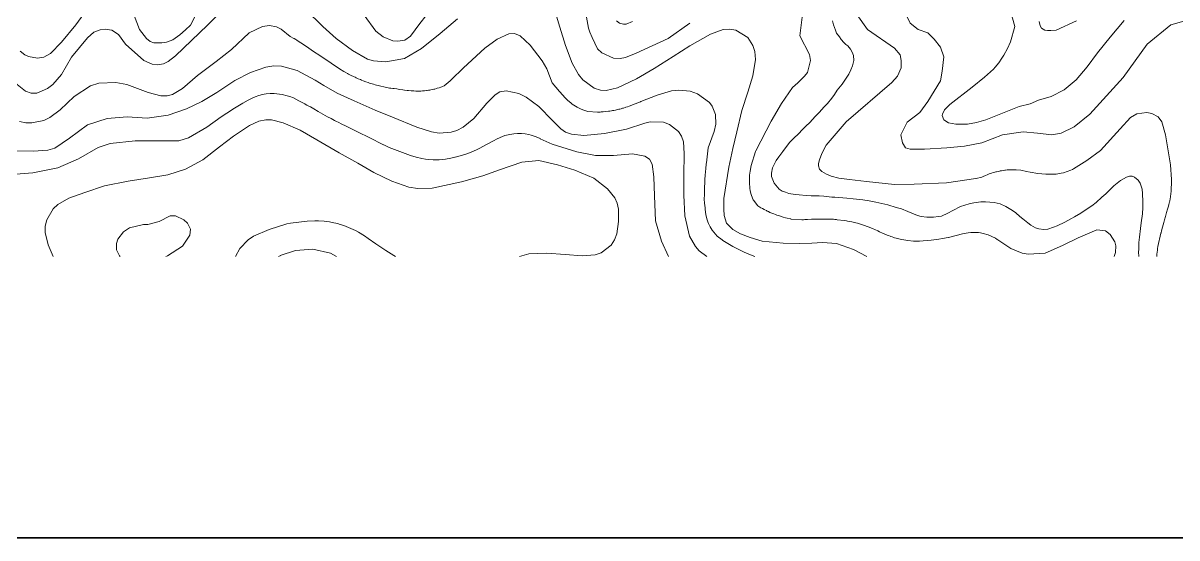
# Model space of a CAD drawing. Header units: metres. Extents: x 548946 to 557077, y 1838800 to 1845419.
# Drawn here: x 554197 to 554968, y 1838800 to 1839144 of the extents above; entities that cross this region are included whole.
import ezdxf

# ---------------------------------------------------------------- set-up
doc = ezdxf.new("R2010")
doc.units = ezdxf.units.M
doc.header["$LTSCALE"] = 28
for name, color, linetype, lineweight in [('1', 7, 'Continuous', 13), ('2', 7, 'Continuous', 13), ('55', 7, 'Continuous', 35)]:
    doc.layers.add(name, color=color, linetype=linetype, lineweight=lineweight)

msp = doc.modelspace()

# ---------------------------------------------------------------- linework, layer by layer
at = {"layer": '1'}
for points in [[(554240.78, 1839155.17), (554231.98, 1839142.92), (554222.34, 1839131.21), (554215.05, 1839123.65), (554210.59, 1839121.33), (554206.23, 1839120.71), (554200.33, 1839121.74), (554197.71, 1839122.96), (554194.78, 1839125.29)], [(554313.21, 1839151.8), (554308.42, 1839142.59), (554305.08, 1839139.46), (554301.29, 1839136.11), (554296.61, 1839132.98), (554292.37, 1839131.42), (554289.25, 1839130.97), (554286.13, 1839130.97), (554283.9, 1839130.97), (554281.45, 1839131.86), (554279, 1839133.88), (554274.39, 1839139.85), (554269.15, 1839153.89)], [(554465.89, 1839149.11), (554461.7, 1839143.76), (554455.62, 1839135.41), (554451.81, 1839132.7), (554447.15, 1839131.9), (554443.79, 1839132.31), (554437.33, 1839134.81), (554432.26, 1839138.76), (554424.62, 1839149.36)], [(554574.57, 1839140.58), (554572.22, 1839152.95)], [(554763.05, 1839007.34), (554761.42, 1839007.99), (554760.6, 1839008.31), (554758.95, 1839008.91), (554758.13, 1839009.19), (554756.88, 1839009.6), (554755.62, 1839009.98), (554754.78, 1839010.22), (554754.21, 1839010.38), (554753.08, 1839010.67), (554752.23, 1839010.87), (554750.52, 1839011.26), (554748.79, 1839011.6), (554747.63, 1839011.8), (554746.86, 1839011.93), (554745.3, 1839012.16), (554740.55, 1839012.78), (554740.3, 1839012.81), (554739.04, 1839012.94), (554738.19, 1839013.02), (554737.62, 1839013.06), (554736.49, 1839013.12), (554735.64, 1839013.16), (554733.94, 1839013.21), (554732.24, 1839013.22), (554731.1, 1839013.22), (554728.83, 1839013.19), (554726.48, 1839013.14), (554725.3, 1839013.11), (554723.54, 1839013.05), (554720.9, 1839012.93), (554719.13, 1839012.82), (554718.25, 1839012.76), (554716.93, 1839012.66), (554709.74, 1839013.19), (554709.58, 1839013.23), (554707.33, 1839013.8), (554706.2, 1839014.1), (554704.52, 1839014.56), (554702.85, 1839015.05), (554702.01, 1839015.31), (554700.36, 1839015.85), (554699.54, 1839016.14), (554698.32, 1839016.59), (554697.09, 1839017.08), (554696.28, 1839017.43), (554695.74, 1839017.67), (554694.66, 1839018.16), (554693.87, 1839018.54), (554693.34, 1839018.8), (554692.28, 1839019.34), (554691.76, 1839019.62), (554690.72, 1839020.19), (554689.69, 1839020.78), (554689, 1839021.18), (554687.64, 1839022.01), (554684.73, 1839025.76), (554684.58, 1839026.01), (554683.98, 1839027.15), (554683.09, 1839029.56), (554682.53, 1839032.11), (554682.31, 1839033.85), (554682.1, 1839037.35), (554682.09, 1839040.81), (554682.16, 1839042.52), (554682.4, 1839045.08), (554683.08, 1839048.95), (554686.1, 1839058.25), (554686.27, 1839058.64), (554696.48, 1839078.47), (554703.42, 1839090.29), (554710.77, 1839101.04), (554714.29, 1839104.27), (554718.92, 1839108.62), (554720.78, 1839111.16), (554722.89, 1839119.03), (554722.22, 1839123.08), (554715.64, 1839135.46), (554717.36, 1839148.05)], [(554753.77, 1839149.73), (554760.84, 1839139.87), (554779.04, 1839127.21), (554782.74, 1839122.89), (554783.35, 1839119.18), (554783.35, 1839114.24), (554780.89, 1839108.68), (554777.19, 1839104.36), (554746.73, 1839078.18)], [(554993.45, 1839151.39), (554963.71, 1839142.87), (554947.78, 1839130.09), (554931.85, 1839107.72), (554909.55, 1839083.22), (554898.92, 1839074.7), (554890.43, 1839070.44), (554884.05, 1839069.38), (554874.49, 1839070.44), (554864.94, 1839071.51), (554851.13, 1839069.38), (554837.32, 1839064.05), (554825.64, 1839061.92), (554813.95, 1839060.86), (554799.08, 1839059.79), (554789.52, 1839059.79), (554786.34, 1839060.86), (554784.21, 1839064.05), (554783.15, 1839069.38), (554787.4, 1839077.9), (554795.9, 1839084.29), (554801.21, 1839091.74), (554809.7, 1839105.59), (554810.77, 1839111.98), (554811.83, 1839121.57), (554809.7, 1839127.96), (554805.46, 1839133.28), (554801.21, 1839137.55), (554794.83, 1839139.68), (554789.52, 1839143.94), (554787.4, 1839148.2)], [(554194.15, 1839078.45), (554198.48, 1839077.54), (554202.57, 1839077.39), (554210.58, 1839079.08), (554214.5, 1839080.98), (554221.51, 1839086.18), (554230.83, 1839094.94), (554241.75, 1839102.23), (554247.2, 1839103.95), (554258.62, 1839104.48), (554265.92, 1839102.96), (554280.26, 1839097.75), (554288.73, 1839095.39), (554292.93, 1839095.39), (554296.52, 1839096.38), (554303.17, 1839100.35), (554313.21, 1839109.05), (554325.73, 1839118.44), (554335.98, 1839126.45), (554347.79, 1839137.52), (554356.61, 1839141.79), (554361.2, 1839142.42), (554366.02, 1839141.56), (554369.11, 1839140.09), (554375.14, 1839135.18), (554377.51, 1839133.82), (554377.73, 1839133.69), (554378.85, 1839133.02), (554379.59, 1839132.56), (554381.06, 1839131.62), (554383.25, 1839130.19), (554387.59, 1839127.26), (554390.75, 1839125.15), (554394.97, 1839122.35), (554397.08, 1839120.94), (554400.3, 1839118.78), (554402.44, 1839117.33), (554406.71, 1839114.41), (554409.16, 1839112.87), (554409.9, 1839112.41), (554411.05, 1839111.72), (554411.83, 1839111.28), (554413.39, 1839110.41), (554414.18, 1839109.99), (554415.78, 1839109.17), (554417.39, 1839108.39), (554418.47, 1839107.89), (554419.2, 1839107.56), (554420.65, 1839106.92), (554422.12, 1839106.3), (554422.85, 1839106), (554423.96, 1839105.56), (554425.62, 1839104.92), (554427.3, 1839104.31), (554428.14, 1839104.02), (554429.84, 1839103.45), (554430.69, 1839103.18), (554431.98, 1839102.79), (554441.58, 1839100.59), (554442.32, 1839100.52), (554443.65, 1839100.38)], [(554642.24, 1839144.11), (554627.76, 1839133.88), (554606.42, 1839124.02), (554599.26, 1839121.08), (554595.52, 1839120.38), (554591.2, 1839120.68), (554583.32, 1839124.23), (554580.53, 1839126.96), (554576.81, 1839134.44), (554575.35, 1839138.04), (554574.57, 1839140.58)], [(554603.83, 1839145.14), (554599.53, 1839143.35), (554597.77, 1839143.25), (554595.26, 1839143.91), (554593.21, 1839145.56)], [(554734.12, 1839090.43), (554737, 1839094.02), (554738.79, 1839096.46), (554740.72, 1839099.3), (554743.93, 1839103.3), (554745.78, 1839106.03), (554748.44, 1839109.97), (554749.81, 1839112.74), (554750.82, 1839115.47), (554751.73, 1839119.13), (554751.55, 1839122.48), (554750.75, 1839124.64), (554749.6, 1839126.57), (554747.76, 1839128.89), (554746.34, 1839129.86), (554745.17, 1839131.13), (554743.36, 1839133.09), (554742.13, 1839134.92), (554740.27, 1839137.42), (554739.49, 1839139.4), (554738.26, 1839142.91), (554737.58, 1839145.64)], [(554900.49, 1839145.67), (554887, 1839139.37), (554883.31, 1839139.06), (554881.16, 1839139.06), (554879.31, 1839139.37), (554877.16, 1839140.6), (554876.24, 1839142.14), (554875.63, 1839145.23)], [(554443.65, 1839100.38), (554444.54, 1839100.28), (554446.3, 1839100.05), (554448.07, 1839099.81), (554450.43, 1839099.48), (554451.61, 1839099.33), (554453.39, 1839099.12), (554454.28, 1839099.02), (554455.86, 1839098.88), (554456.66, 1839098.82), (554457.85, 1839098.75), (554459.04, 1839098.7), (554459.64, 1839098.68), (554460.83, 1839098.67), (554461.42, 1839098.67), (554462.32, 1839098.69), (554463.5, 1839098.74), (554464.09, 1839098.78), (554464.98, 1839098.85), (554466.3, 1839098.99), (554466.74, 1839099.05), (554467.63, 1839099.18), (554468.51, 1839099.33), (554469.1, 1839099.44), (554470.26, 1839099.68), (554471.14, 1839099.89), (554471.72, 1839100.04), (554472.87, 1839100.36), (554473.45, 1839100.53), (554474.6, 1839100.9), (554475.74, 1839101.31), (554476.5, 1839101.59), (554477.01, 1839101.79), (554478.02, 1839102.2), (554481.98, 1839105.53), (554482.59, 1839106.15), (554491.01, 1839114.28), (554505.23, 1839127.33), (554513.49, 1839133.23), (554521.28, 1839136.87), (554525.11, 1839137.1), (554528.85, 1839135.59), (554535.44, 1839129.36), (554543.43, 1839118.95), (554546.56, 1839113.45), (554550.13, 1839104.14), (554555.19, 1839098.29), (554555.31, 1839098.15), (554558.78, 1839094.25), (554560.63, 1839092.41), (554562.57, 1839090.71), (554563.59, 1839089.92), (554564.64, 1839089.19), (554566.82, 1839087.88), (554569.13, 1839086.76), (554570.73, 1839086.11), (554574.08, 1839085), (554580.42, 1839084.58), (554580.61, 1839084.59), (554582.2, 1839084.68), (554582.99, 1839084.74), (554584.19, 1839084.84), (554585.98, 1839085.01), (554587.76, 1839085.22), (554588.65, 1839085.33), (554589.83, 1839085.51), (554590.42, 1839085.61), (554591.3, 1839085.76), (554592.62, 1839086.01), (554593.89, 1839086.28), (554594.74, 1839086.48), (554595.3, 1839086.62), (554596.41, 1839086.91), (554597.25, 1839087.14), (554597.8, 1839087.31), (554598.91, 1839087.64), (554599.46, 1839087.82), (554600.56, 1839088.19), (554601.66, 1839088.58), (554602.39, 1839088.85), (554603.84, 1839089.41), (554609.22, 1839091.52), (554609.39, 1839091.59), (554620.27, 1839095.99), (554629.93, 1839098.73), (554634.88, 1839099.3), (554642.31, 1839098.63), (554647.22, 1839096.91), (554655.32, 1839091.04), (554657.15, 1839088.57), (554659.28, 1839083.02), (554659.46, 1839076.59), (554658.55, 1839071.77), (554654.41, 1839060.77), (554653.28, 1839050.7), (554653.21, 1839050.05), (554652.86, 1839046.62), (554652.71, 1839044.9), (554652.49, 1839042.32), (554652.3, 1839039.74), (554652.22, 1839038.45)], [(554532.86, 1839094.59), (554528.02, 1839096.93), (554519.36, 1839098.76), (554515.26, 1839098.05), (554512.06, 1839096.25), (554506.63, 1839090.64), (554497.85, 1839080.32), (554490.61, 1839074.51), (554486.46, 1839072.42), (554482.64, 1839071.21), (554474.68, 1839070.56), (554469.59, 1839071.34), (554459.73, 1839074.62), (554443.57, 1839081.17), (554431.91, 1839085.97), (554417.95, 1839092.1), (554406.53, 1839097.21), (554397.64, 1839102.31), (554391.81, 1839105.98), (554379.88, 1839112.33), (554369.43, 1839115.32), (554364.09, 1839115.55), (554358.84, 1839114.73), (554348.67, 1839111.05), (554338.21, 1839105.78), (554326.11, 1839097.62), (554316.18, 1839091.75), (554305.88, 1839086.69), (554293.7, 1839082.63), (554279.6, 1839080.61), (554266.23, 1839081.38), (554252.77, 1839080.37), (554239.76, 1839076.13), (554227.66, 1839067.12), (554217.89, 1839060.62), (554213.24, 1839059.27), (554203.35, 1839058.46), (554191.33, 1839058.82)], [(554189.12, 1839043.02), (554203.11, 1839044.04), (554219.86, 1839047.48), (554233.73, 1839053.48), (554246.85, 1839060.99), (554254.76, 1839063.59), (554271.6, 1839065.49), (554288.88, 1839065.4), (554300.71, 1839065.44), (554307.23, 1839067.42), (554319.33, 1839074.56), (554328.94, 1839081.45), (554336.59, 1839086.44), (554336.79, 1839086.56), (554343.58, 1839090.68), (554347.06, 1839092.61), (554350.12, 1839094.09), (554351.68, 1839094.75), (554354.07, 1839095.6), (554356.52, 1839096.28), (554357.76, 1839096.54), (554359.08, 1839096.76), (554361.76, 1839097.01), (554364.46, 1839097.02), (554366.25, 1839096.91), (554369.79, 1839096.41), (554373.18, 1839095.57), (554374.85, 1839095.02), (554377.3, 1839094.04), (554380.91, 1839092.18), (554384.93, 1839090.06), (554385.16, 1839089.94), (554386.32, 1839089.32), (554387.09, 1839088.91), (554388.61, 1839088.06), (554390.89, 1839086.77), (554393.91, 1839085.02), (554395.42, 1839084.15), (554398.53, 1839082.39), (554400.09, 1839081.53), (554402.44, 1839080.26), (554404.8, 1839079.01), (554405.99, 1839078.4), (554407.19, 1839077.79), (554409.61, 1839076.58), (554412.03, 1839075.4), (554415.26, 1839073.82), (554416.88, 1839073.04), (554420.55, 1839071.23), (554427.89, 1839067.59), (554437.51, 1839062.76), (554437.73, 1839062.65), (554441.24, 1839061.06), (554448.44, 1839058.28), (554455.62, 1839055.58), (554459.28, 1839054.45), (554463.04, 1839053.59), (554465.58, 1839053.19), (554467.28, 1839053), (554470.69, 1839052.79), (554474.61, 1839052.85), (554477.22, 1839053.06), (554478.97, 1839053.28), (554482.46, 1839053.9), (554485.08, 1839054.41), (554485.27, 1839054.46), (554490.17, 1839055.85), (554492.59, 1839056.63), (554496.17, 1839057.95), (554499.66, 1839059.46), (554501.94, 1839060.56), (554506.42, 1839062.94), (554511, 1839065.51), (554513.33, 1839066.73), (554516.93, 1839068.32)], [(554653.49, 1838988.23), (554648.47, 1838991.88), (554645.92, 1838994.88), (554642.05, 1839001.75), (554638.86, 1839015.43), (554638.14, 1839029.05), (554638.09, 1839042.24), (554638.35, 1839056.87), (554637.88, 1839064.8), (554636.7, 1839068.47), (554634.61, 1839071.65), (554628.53, 1839076.37), (554624.56, 1839077.85), (554615.61, 1839078.13), (554612.06, 1839077.27), (554599.87, 1839073.21), (554585.22, 1839070.29), (554571.42, 1839069.05), (554563.03, 1839069.85), (554559.2, 1839071.26), (554556.03, 1839073.36), (554550.49, 1839078.91), (554541.22, 1839088.37), (554532.86, 1839094.59)], [(554942.16, 1838992.82), (554942.29, 1838997.61), (554942.74, 1839001.12), (554943.42, 1839006.81), (554943.84, 1839010.69), (554944.58, 1839016.67), (554944.86, 1839021), (554945, 1839024.76), (554944.68, 1839030.25), (554944.35, 1839033.2), (554943.08, 1839037.09), (554941.83, 1839039.1), (554939.37, 1839041.08), (554937.71, 1839041.74), (554936.02, 1839041.74), (554934.03, 1839041.14), (554929.98, 1839038.83), (554925.58, 1839035.44), (554923.3, 1839033.23), (554920.09, 1839030.06), (554917.44, 1839027.81), (554913.61, 1839024.3), (554910.86, 1839022.12), (554906.42, 1839019.11), (554903.54, 1839017.2), (554899.22, 1839014.76), (554896.68, 1839013.26), (554892.79, 1839011.15), (554887.63, 1839008.71), (554885.13, 1839007.69), (554881.43, 1839006.44), (554878.74, 1839006.23), (554875.51, 1839006.63), (554873.27, 1839007.41), (554869.99, 1839009.2), (554867.95, 1839010.66), (554864.75, 1839013.4), (554862.8, 1839014.96), (554859.93, 1839017.26), (554857.79, 1839018.81), (554855.47, 1839020.33), (554853.28, 1839021.58), (554849.62, 1839023.33), (554845.6, 1839024.2), (554842.58, 1839024.43), (554839.66, 1839024.58), (554836.66, 1839024.62), (554831.96, 1839024.01), (554828.94, 1839023.39), (554823.06, 1839021.53), (554818.02, 1839018.82), (554814.57, 1839017.04), (554810.38, 1839015.18), (554808.26, 1839014.85), (554805.12, 1839014.5), (554802.78, 1839014.53), (554800.54, 1839014.47), (554796.66, 1839014.88), (554794.25, 1839015.46), (554790.62, 1839017.02), (554787.97, 1839018.13), (554783.66, 1839019.91), (554779.98, 1839021), (554774.56, 1839022.65), (554770.43, 1839023.6), (554766.41, 1839024.46), (554762.09, 1839025.39), (554757.82, 1839025.95), (554751.29, 1839026.63), (554747.02, 1839027.19), (554738.98, 1839027.9), (554737.12, 1839027.88), (554731.82, 1839028.42), (554728.51, 1839028.71), (554723.17, 1839028.78), (554719.88, 1839028.88), (554715.34, 1839029.32), (554712.51, 1839029.57), (554708.4, 1839030.33), (554706.16, 1839031.11), (554703.92, 1839031.9), (554701.81, 1839033.26), (554698.57, 1839037.2), (554696.86, 1839041.6), (554696.7, 1839043.92), (554697.45, 1839047.37), (554698.52, 1839049.55), (554699.86, 1839052.31), (554701.57, 1839054.65), (554704.24, 1839058.41), (554706.03, 1839060.85), (554709.09, 1839064.47), (554711.54, 1839066.89), (554714.99, 1839070.36), (554717.36, 1839072.68), (554719.79, 1839075.28), (554722.42, 1839077.72), (554726.02, 1839081.58), (554728.53, 1839084.29), (554731.94, 1839088.13), (554734.12, 1839090.43)], [(554216.66, 1838988.23), (554213.31, 1838996.02), (554211.45, 1839004.29), (554211.47, 1839008.45), (554212.44, 1839012.6), (554216.85, 1839019.99), (554219.97, 1839022.87), (554227.29, 1839027.13), (554238, 1839031.02), (554251.09, 1839035.36), (554266.84, 1839038.41), (554281.08, 1839040.82), (554293.41, 1839042.74), (554305.16, 1839046.47), (554316.74, 1839052.7), (554327.86, 1839061.32), (554337.17, 1839068.52), (554347.98, 1839075.7), (554354.13, 1839078.53), (554358.79, 1839079.51), (554362.72, 1839079.44), (554370.52, 1839077.52), (554381.83, 1839072.5), (554393.02, 1839066.06), (554407.83, 1839057.4), (554420.37, 1839050.54), (554431.07, 1839044.33), (554443.05, 1839038.42), (554454.47, 1839034.52), (554460.34, 1839033.53), (554470.1, 1839033.72), (554489.59, 1839038.05), (554503.93, 1839042.06), (554515.09, 1839046.1), (554529.86, 1839051.28), (554541.35, 1839052.36), (554553.73, 1839049.51), (554565.27, 1839045.82), (554577.94, 1839040.39), (554587.22, 1839033.46), (554592.06, 1839027.28), (554593.62, 1839023.77), (554594.44, 1839019.82), (554594.41, 1839011.51), (554593.31, 1839003.21), (554591.91, 1838999.35), (554589.61, 1838995.84), (554582.95, 1838990.69), (554578.88, 1838989.35), (554570.25, 1838988.73), (554558.93, 1838989.54), (554546.59, 1838990.34), (554534.55, 1838990.04), (554528.44, 1838988.23)], [(554746.73, 1839078.18), (554733.24, 1839062.47), (554730.32, 1839056.9), (554728.74, 1839052.65), (554728.21, 1839050.26), (554728.21, 1839048.67), (554728.74, 1839046.54), (554730.32, 1839044.95), (554733.5, 1839043.09), (554736.68, 1839041.77), (554741.71, 1839040.44), (554748.85, 1839039.64), (554760.24, 1839038.32), (554779.04, 1839036.19), (554792.19, 1839036.57), (554813.61, 1839037.32), (554833.31, 1839040.25), (554833.47, 1839040.29), (554837.37, 1839041.16), (554838.54, 1839041.73), (554839.32, 1839042.09), (554839.84, 1839042.32), (554840.89, 1839042.77), (554841.68, 1839043.08), (554842.21, 1839043.28), (554843.27, 1839043.66), (554843.81, 1839043.84), (554844.88, 1839044.18), (554845.96, 1839044.49), (554846.69, 1839044.68), (554847.17, 1839044.81), (554848.15, 1839045.04), (554849.14, 1839045.25), (554849.63, 1839045.35), (554850.38, 1839045.49), (554851.5, 1839045.67), (554852.64, 1839045.83), (554853.2, 1839045.89), (554854.34, 1839046), (554854.91, 1839046.04), (554855.76, 1839046.09), (554856.9, 1839046.13), (554857.47, 1839046.13), (554858.32, 1839046.13), (554859.18, 1839046.1), (554859.6, 1839046.08), (554860.21, 1839046.04), (554863.29, 1839045.73), (554867.1, 1839044.88), (554869.65, 1839044.42), (554874.79, 1839043.68), (554880.15, 1839043.16), (554882.85, 1839043.07), (554886.88, 1839043.24), (554890.27, 1839043.74), (554891.94, 1839044.12), (554894.4, 1839044.85), (554896.78, 1839045.78), (554897.94, 1839046.32), (554898.59, 1839046.65), (554907.57, 1839052.28), (554916.7, 1839059.06), (554929.77, 1839073.42), (554936.56, 1839080.91), (554940.87, 1839083.39), (554947.61, 1839084.31), (554950.96, 1839083.73), (554955.15, 1839081.51), (554957.58, 1839078.15), (554959.94, 1839069.37), (554963.38, 1839049.41), (554964, 1839039.57), (554964, 1839039.34), (554963.94, 1839038.22), (554963.96, 1839036.69), (554963.95, 1839035.92), (554963.93, 1839034.78), (554963.89, 1839033.63), (554963.86, 1839033.06), (554963.79, 1839031.93), (554963.74, 1839031.36), (554963.66, 1839030.51), (554963.53, 1839029.39), (554963.45, 1839028.82), (554963.33, 1839027.98), (554963.11, 1839026.73), (554962.84, 1839025.41), (554962.64, 1839024.54), (554962.5, 1839023.95), (554962.21, 1839022.79), (554961.73, 1839021.06), (554961.39, 1839019.9), (554960.7, 1839017.6), (554959.94, 1839015), (554959.28, 1839012.57), (554958.85, 1839010.95), (554958.02, 1839007.7), (554957.39, 1839005.27), (554957.07, 1839004.05), (554957, 1839003.79), (554954.96, 1838994.78)], [(554516.93, 1839068.32), (554518.56, 1839068.89), (554521.92, 1839069.76), (554524.49, 1839070.17), (554527.07, 1839070.37), (554528.35, 1839070.39), (554529.6, 1839070.35), (554532.1, 1839070.12), (554534.57, 1839069.68), (554536.22, 1839069.27), (554539.51, 1839068.17), (554542.07, 1839066.92), (554542.26, 1839066.82), (554550.13, 1839063.2), (554566.7, 1839057.98), (554579.1, 1839055.72), (554591.13, 1839055.72), (554603.91, 1839056.85), (554612.11, 1839055.26), (554615.18, 1839053.09), (554617.01, 1839049.77), (554618.13, 1839041.37), (554618.62, 1839028.68), (554619.33, 1839011.98), (554623.21, 1838998.46), (554627.96, 1838988.23)], [(554652.22, 1839038.45), (554652.15, 1839037.17), (554652.03, 1839034.62), (554651.94, 1839032.07), (554651.9, 1839030.36), (554651.88, 1839029.22), (554651.86, 1839026.95), (554652.07, 1839023.31), (554652.12, 1839022.66), (554652.7, 1839017.55), (554653.18, 1839015.02), (554653.84, 1839012.57), (554654.25, 1839011.37), (554654.72, 1839010.21), (554655.82, 1839007.96), (554657.15, 1839005.81), (554658.15, 1839004.42), (554660.4, 1839001.75), (554663.73, 1838999.32), (554664.26, 1838998.97), (554668.74, 1838996.16), (554671.03, 1838994.84), (554674.53, 1838992.98), (554678.15, 1838991.25), (554680.6, 1838990.18), (554685.54, 1838988.23)], [(554375.42, 1839010.41), (554372.85, 1839009.94), (554361.02, 1839006.11), (554350.56, 1839001.68), (554347.15, 1838999.37), (554341.41, 1838993.47), (554338.56, 1838988.23)], [(554391.57, 1839012.01), (554386.5, 1839011.82), (554375.42, 1839010.41)], [(554445.41, 1838988.23), (554444.43, 1838988.87), (554439.01, 1838992.2), (554436.34, 1838993.91), (554432.45, 1838996.62), (554427.31, 1839000.31), (554424.68, 1839002.08), (554420.79, 1839004.41), (554418.79, 1839005.47), (554415.73, 1839006.94), (554411.02, 1839008.81), (554408.43, 1839009.64), (554406.68, 1839010.12), (554403.15, 1839010.92), (554401.36, 1839011.24), (554397.74, 1839011.71), (554394.06, 1839011.96), (554391.57, 1839012.01)], [(554925.85, 1838988.23), (554926.69, 1838990.85), (554926.78, 1838995.31), (554926.08, 1838998.03), (554923.16, 1839002.89), (554920.04, 1839005.28), (554914.26, 1839005.89), (554901.74, 1839000.66), (554891.25, 1838995.51), (554879.6, 1838990.43), (554868.29, 1838989.7), (554864.31, 1838990.47), (554856.65, 1838993.6), (554848.06, 1838999.29), (554847.54, 1838999.64), (554846.41, 1839000.34), (554844.03, 1839001.59), (554841.54, 1839002.61), (554838.1, 1839003.6), (554836.36, 1839003.94), (554835.07, 1839004.12), (554832.46, 1839004.29), (554829.85, 1839004.21), (554828.08, 1839004.03), (554824.5, 1839003.35), (554814.96, 1839000.97), (554814.73, 1839000.92), (554810.98, 1839000.17), (554808.47, 1838999.75), (554803.42, 1838999.06), (554798.2, 1838998.59), (554795.58, 1838998.47), (554791.67, 1838998.52), (554787.8, 1838998.86), (554785.24, 1838999.26), (554783.53, 1838999.58), (554780.13, 1839000.4), (554778.9, 1839000.71), (554778.54, 1839000.82), (554777.33, 1839001.22), (554776.52, 1839001.51), (554775.99, 1839001.7), (554774.93, 1839002.12), (554774.14, 1839002.44), (554772.57, 1839003.11), (554771.01, 1839003.81), (554768.94, 1839004.76), (554767.9, 1839005.24), (554765.75, 1839006.2), (554764.68, 1839006.66), (554763.05, 1839007.34)], [(554406.03, 1838988.23), (554401.97, 1838990.48), (554390.17, 1838993.02), (554378.78, 1838992.1), (554368.52, 1838988.75), (554368.35, 1838988.68), (554367.36, 1838988.23)], [(554942.21, 1838988.23), (554942.05, 1838991.22), (554942.16, 1838992.82)], [(554954.96, 1838994.78), (554954.78, 1838993.49), (554954.66, 1838992.62), (554954.46, 1838990.9), (554954.36, 1838990.04), (554954.19, 1838988.31), (554954.18, 1838988.23)]]:
    msp.add_lwpolyline(points, dxfattribs=at)
at = {"layer": '2'}
for points in [[(554191.67, 1839104.03), (554198.18, 1839098.49), (554202.06, 1839097.22), (554205.77, 1839097.33), (554212.95, 1839100.29), (554216.56, 1839102.99), (554222.31, 1839109.65), (554228.89, 1839121.23), (554239.77, 1839134.32), (554244, 1839137.9), (554248.24, 1839139.46), (554251.58, 1839139.91), (554256.04, 1839139.24), (554260.5, 1839136.33), (554264.99, 1839129.88), (554277.22, 1839119.12), (554282.79, 1839116.66), (554286.58, 1839116.22), (554290.37, 1839116.89), (554293.49, 1839118.45), (554298.39, 1839122.25), (554319.83, 1839142.57), (554329.85, 1839152.74)], [(554385.29, 1839153.14), (554397.01, 1839141.89), (554405.75, 1839133.87), (554416.84, 1839125.83), (554426.84, 1839120.01), (554430.76, 1839118.87), (554439.02, 1839118.17), (554451.41, 1839120.37), (554462.92, 1839127.16), (554475.29, 1839137.13), (554486.95, 1839146.84)], [(554551.85, 1839153.15), (554555.31, 1839141.27), (554559.08, 1839129.14), (554563.46, 1839117.37), (554567.83, 1839109.66), (554570.68, 1839106.19), (554578.16, 1839100.61), (554582.49, 1839099.25), (554586.27, 1839099.1), (554593.83, 1839100.78), (554606.55, 1839106.77), (554618.33, 1839113.68), (554631.09, 1839121.82)], [(554856.74, 1839151.28), (554859.27, 1839141.84), (554856.38, 1839131.58), (554854.41, 1839127.07), (554852.07, 1839122.69), (554850.76, 1839120.58), (554848.62, 1839117.52), (554846.27, 1839114.64), (554845.01, 1839113.28), (554843.12, 1839111.42), (554839.11, 1839107.96), (554830.76, 1839101.37), (554815.98, 1839089.73), (554812.29, 1839086.03), (554811.06, 1839083.26), (554810.75, 1839082.33), (554811.98, 1839079.56), (554815.06, 1839077.4), (554819.98, 1839076.47), (554827.66, 1839076.47), (554833.81, 1839077.71), (554839.96, 1839079.56), (554862.18, 1839088.3), (554869.57, 1839090.16), (554875.11, 1839092.63), (554883.73, 1839095.1), (554892.35, 1839099.42), (554900.36, 1839106.21), (554907.75, 1839114.86), (554914.52, 1839124.12), (554923.14, 1839134.62), (554932.38, 1839145.74)], [(554631.09, 1839121.82), (554642.19, 1839128.94), (554656.03, 1839136.73), (554664.44, 1839139.71), (554668.66, 1839140.09), (554672.85, 1839139.33), (554680.88, 1839134.51), (554684.39, 1839129), (554685.66, 1839125.12), (554686.14, 1839119.76), (554684.27, 1839108.87), (554680.97, 1839098.03), (554676.91, 1839085.6), (554673.51, 1839071.47), (554670.91, 1839060.24), (554668.25, 1839047.88), (554664.94, 1839026.9), (554664.94, 1839019.73), (554665.21, 1839015.49), (554666.79, 1839010.44), (554671.03, 1839006.2), (554676.06, 1839003.28), (554682.41, 1839000.89), (554690.62, 1838998.5), (554704.65, 1838997.17), (554715.24, 1838996.91), (554723.71, 1838997.17), (554730.85, 1838997.44), (554740.12, 1838996.91), (554751.5, 1838992.92), (554760.36, 1838988.23)], [(554292.03, 1838988.23), (554293.08, 1838988.62), (554303.14, 1838995.12), (554308.1, 1839002.46), (554308.42, 1839006.46), (554306.45, 1839010.38), (554304.16, 1839012.58), (554298.59, 1839015.24), (554294.99, 1839015.31), (554287.62, 1839011.64), (554279.9, 1839009.66)], [(554279.9, 1839009.66), (554277.01, 1839009.56), (554267.68, 1839007.36), (554263.64, 1839004.68), (554260.04, 1838999.78), (554259.06, 1838996.94), (554259, 1838992.67), (554261.01, 1838988.67), (554261.46, 1838988.23)]]:
    msp.add_lwpolyline(points, dxfattribs=at)
at = {"layer": '55'}
msp.add_lwpolyline([(548946.42, 1845099), (557077.3, 1845099), (557077.3, 1838800.25), (548946.42, 1838800.25)], close=True, dxfattribs=at)

doc.saveas('drawing.dxf')
